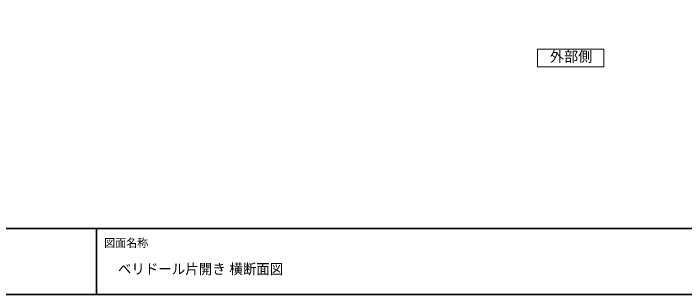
# Model space of a CAD drawing. Units: millimetres, scale not verified. Extents: x -606 to 606, y -304 to 304.
# Drawn here: x -431.4 to -127.1, y -277 to -149.3 of the extents above; entities that cross this region are included whole.
import ezdxf
from ezdxf.enums import TextEntityAlignment as Align

# ---------------------------------------------------------------- set-up
doc = ezdxf.new("R2010")
doc.units = ezdxf.units.MM
doc.header["$LTSCALE"] = 2
doc.layers.add('0-4_1図面枠', color=7, linetype='Continuous', lineweight=20)
doc.layers.add('0-5_2寸法-3', color=7, linetype='Continuous', lineweight=15)
doc.styles.add('ＭＳ Ｐゴシック', font='')
doc.styles.get('ＭＳ Ｐゴシック').set_extended_font_data('MS PGothic')

# ---------------------------------------------------------------- blocks, each defined once
blk = doc.blocks.new('グループ-15')
at = {"layer": '0-4_1図面枠', "lineweight": 35}
for p, q in [((-800, -494), (800, -494)), ((-430, -494), (-430, -554))]:
    blk.add_line(p, q, dxfattribs=at)
blk.add_lwpolyline([(-800, 554), (800, 554), (800, -554), (-800, -554)], close=True, dxfattribs=at)
blk = doc.blocks.new('図面枠')
at = {"layer": '0-4_1図面枠'}
blk.add_blockref('グループ-15', (0, 0), dxfattribs=at)
at = {"layer": '0-4_1図面枠', "style": 'ＭＳ Ｐゴシック'}
blk.add_text('図面名称', height=7.331, dxfattribs=at).set_placement((-423.001, -512.998), align=Align.BOTTOM_LEFT)
blk = doc.blocks.new('グループ-18')
at = {"layer": '0-5_2寸法-3'}
blk.add_lwpolyline([(-30, -331), (30, -331), (30, -347), (-30, -347)], close=True, dxfattribs=at)
at = {"layer": '0-5_2寸法-3', "style": 'ＭＳ Ｐゴシック'}
blk.add_text('外部側', height=9.428, dxfattribs=at).set_placement((-18.897, -345.359), align=Align.BOTTOM_LEFT)

msp = doc.modelspace()

# ---------------------------------------------------------------- block references
at = {"layer": '0-4_1図面枠', "xscale": 0.5, "yscale": 0.5}
msp.add_blockref('図面枠', (-178.75, 0), dxfattribs=at)
at = {"layer": '0-5_2寸法-3', "xscale": 0.5, "yscale": 0.5}
msp.add_blockref('グループ-18', (-178.75, 0), dxfattribs=at)

# ---------------------------------------------------------------- texts
at = {"layer": '0-4_1図面枠', "style": 'ＭＳ Ｐゴシック', "width": 0.95}
msp.add_text('ベリドール片開き 横断面図', height=4.717, dxfattribs=at).set_placement((-384.02, -269.118), align=Align.BOTTOM_LEFT)

doc.saveas('drawing.dxf')
